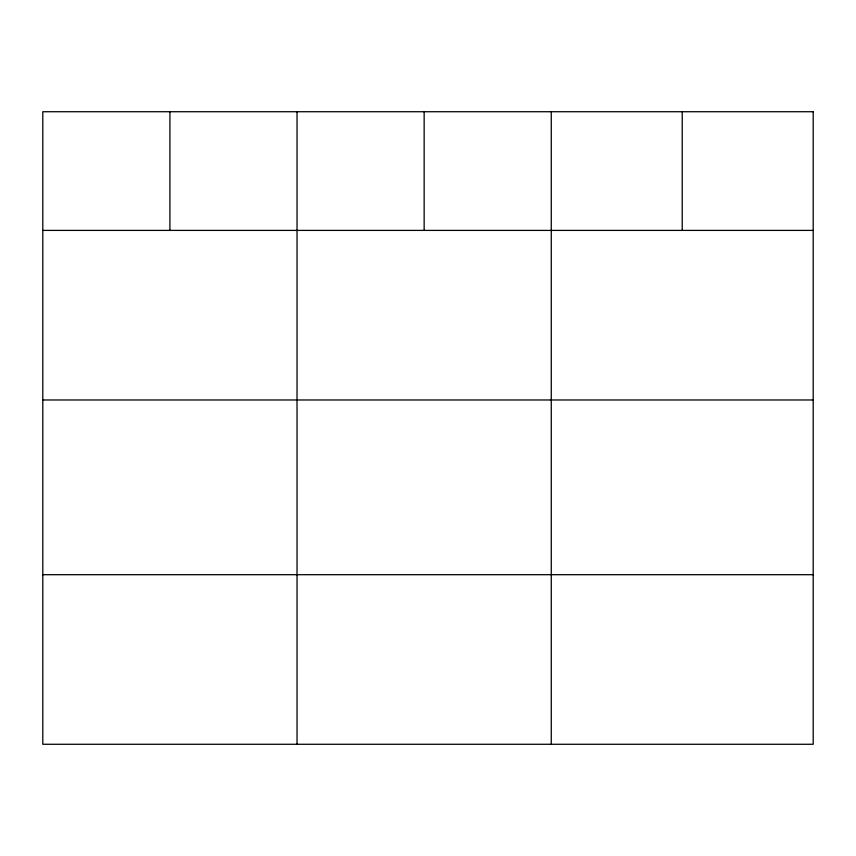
<?xml version="1.0" encoding="UTF-8"?>
<svg xmlns="http://www.w3.org/2000/svg" width="856" height="856" viewBox="0 0 856 856"><rect width="100%" height="100%" fill="white"/><g stroke="black" fill="none" stroke-linecap="round" stroke-linejoin="round"><path stroke-width="1.28" d="M42.8 230.403L813.2 230.403M42.8 399.977L813.2 399.977M42.8 574.697L813.2 574.697M682.232 111.729L682.232 230.403M551.264 111.729L551.264 744.271M424.148 111.729L424.148 230.403M297.032 111.729L297.032 744.271M169.916 111.729L169.916 230.403M813.2 111.729L42.8 111.729L42.8 744.271L813.2 744.271L813.2 111.729"/></g></svg>
